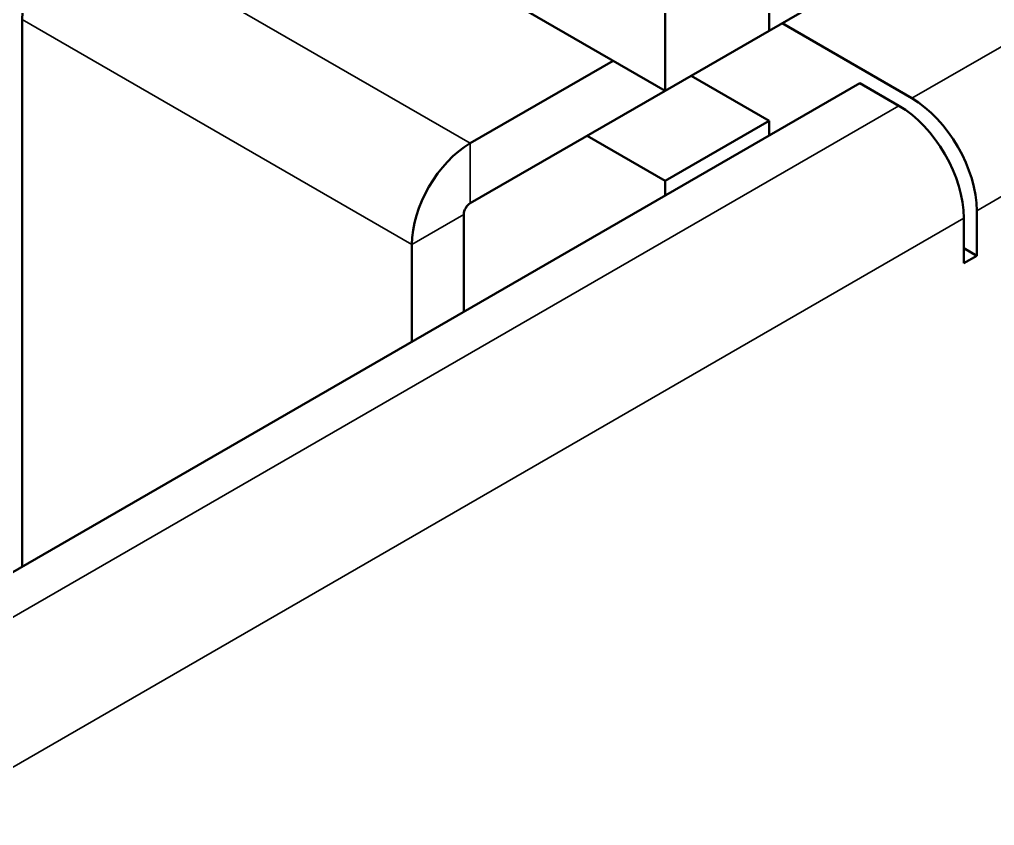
# Model space of a CAD drawing. Header units: millimetres. Extents: x 3137 to 5094, y 789 to 1822.
# Drawn here: x 4192.9 to 4203.51, y 1615.3 to 1624.08 of the extents above; entities that cross this region are included whole.
import ezdxf

# ---------------------------------------------------------------- set-up
doc = ezdxf.new("R2010")
doc.units = ezdxf.units.MM
doc.header["$LTSCALE"] = 1.8
doc.layers.add('외형선(ISO)', color=7, linetype='Continuous', lineweight=50)
doc.layers.add('좁은 외형선(ISO)', color=7, linetype='Continuous', lineweight=35)

msp = doc.modelspace()

# ---------------------------------------------------------------- linework, layer by layer
at = {"layer": '외형선(ISO)'}
for p, q in [((4201.059, 1637.511), (4201.059, 1623.957)), ((4199.927, 1623.304), (4199.927, 1636.857)), ((4201.059, 1623.957), (4205.443, 1626.488)), ((4194.695, 1626.325), (4199.927, 1623.304)), ((4192.927, 1618.119), (4192.927, 1624.079)), ((4201.2, 1624.038), (4202.614, 1623.222)), ((4199.927, 1623.304), (4201.059, 1623.957)), ((4197.806, 1622.732), (4199.362, 1623.63)), ((4200.21, 1623.467), (4201.059, 1622.977)), ((4202.049, 1623.385), (4190.594, 1616.772)), ((4202.473, 1623.14), (4202.049, 1623.385)), ((4197.806, 1622.079), (4199.927, 1623.304)), ((4201.059, 1622.977), (4199.927, 1622.324)), ((4201.059, 1622.977), (4201.059, 1622.814)), ((4199.927, 1622.324), (4199.079, 1622.814)), ((4199.927, 1622.16), (4199.927, 1622.324)), ((4197.735, 1620.895), (4197.735, 1621.956)), ((4203.321, 1621.997), (4203.321, 1621.507)), ((4203.18, 1621.426), (4203.18, 1621.915)), ((4197.17, 1620.568), (4197.17, 1621.63)), ((4203.321, 1621.507), (4203.18, 1621.589)), ((4203.321, 1621.507), (4203.18, 1621.426))]:
    msp.add_line(p, q, dxfattribs=at)
for centre, major_axis, start_param, end_param in [((4193.563, 1624.447), (0.45, 0.779), 0.785398, 2.356194), ((4202.473, 1622.324), (-0.5, 0.866), 3.926991, 5.497787), ((4202.614, 1622.405), (0.5, -0.866), 0.785398, 2.356194), ((4197.806, 1621.997), (0.45, 0.779), 0.785398, 2.356194), ((4197.806, 1621.997), (0.05, 0.0866), 0.785398, 2.356194)]:
    msp.add_ellipse(centre, major_axis=major_axis, ratio=0.57735, start_param=start_param, end_param=end_param, dxfattribs=at)
at = {"layer": '좁은 외형선(ISO)'}
for p, q in [((4207.564, 1626.08), (4202.614, 1623.222)), ((4193.563, 1625.181), (4197.806, 1622.732)), ((4203.321, 1621.997), (4208.271, 1624.855)), ((4192.927, 1624.079), (4197.17, 1621.63)), ((4202.473, 1623.14), (4191.018, 1616.527)), ((4197.806, 1622.732), (4197.806, 1622.079)), ((4197.17, 1621.63), (4197.735, 1621.956)), ((4191.725, 1615.302), (4203.18, 1621.915))]:
    msp.add_line(p, q, dxfattribs=at)

doc.saveas('drawing.dxf')
